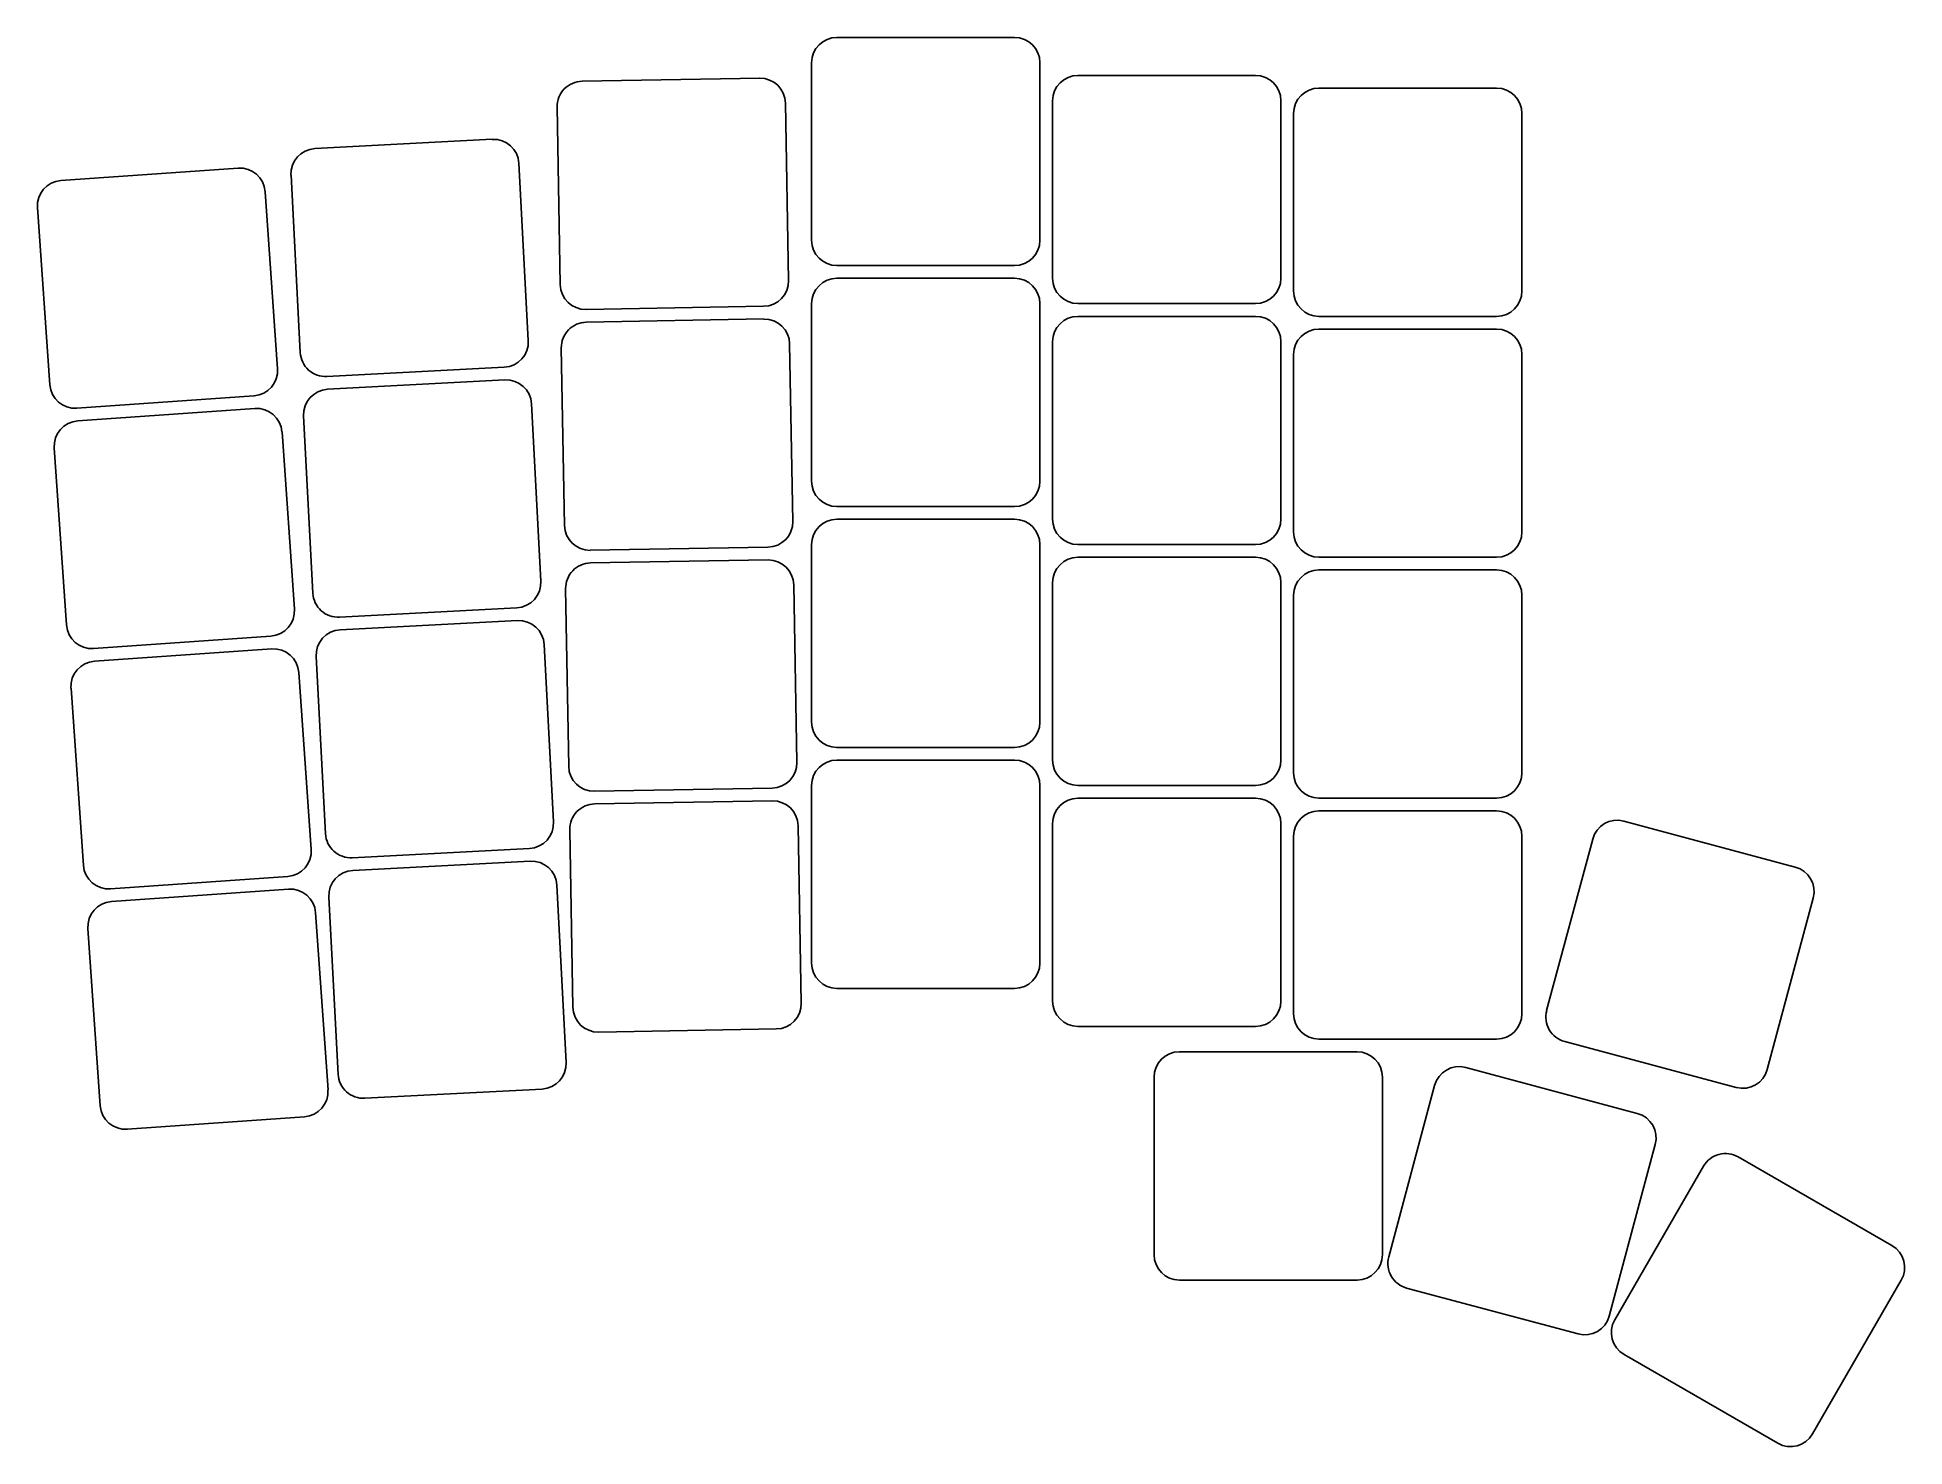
# Model space of a CAD drawing. Header units: millimetres. Extents: x 47 to 194, y -195 to -83.
import ezdxf

# ---------------------------------------------------------------- set-up
doc = ezdxf.new("R2010")
doc.units = ezdxf.units.MM

msp = doc.modelspace()

# ---------------------------------------------------------------- linework, layer by layer
for p, q in [((123.59, -83.36), (109.59, -83.36)), ((107.59, -85.36), (107.59, -99.36)), ((125.59, -99.36), (125.59, -85.36)), ((103.5, -86.58), (89.5, -86.82)), ((142.59, -86.36), (128.59, -86.36)), ((161.59, -87.36), (147.59, -87.36)), ((87.53, -88.85), (87.78, -102.85)), ((105.77, -102.54), (105.53, -88.54)), ((126.59, -88.36), (126.59, -102.36)), ((144.59, -102.36), (144.59, -88.36)), ((145.59, -89.36), (145.59, -103.36)), ((163.59, -103.36), (163.59, -89.36)), ((82.42, -91.4), (68.44, -92.13)), ((62.38, -93.67), (48.41, -94.65)), ((85.25, -107.27), (84.52, -93.29)), ((65.49, -109.49), (64.51, -95.53)), ((66.55, -94.24), (67.28, -108.22)), ((46.56, -96.78), (47.53, -110.75)), ((109.59, -101.36), (123.59, -101.36)), ((123.59, -102.36), (109.59, -102.36)), ((107.59, -104.36), (107.59, -118.36)), ((125.59, -118.36), (125.59, -104.36)), ((128.59, -104.36), (142.59, -104.36)), ((89.81, -104.82), (103.81, -104.57)), ((103.83, -105.57), (89.83, -105.82)), ((142.59, -105.36), (128.59, -105.36)), ((147.59, -105.36), (161.59, -105.36)), ((126.59, -107.36), (126.59, -121.36)), ((144.59, -121.36), (144.59, -107.36)), ((161.59, -106.36), (147.59, -106.36)), ((87.86, -107.85), (88.11, -121.85)), ((106.11, -121.54), (105.86, -107.54)), ((145.59, -108.36), (145.59, -122.36)), ((163.59, -122.36), (163.59, -108.36)), ((69.38, -110.11), (83.36, -109.38)), ((83.41, -110.38), (69.43, -111.11)), ((49.67, -112.61), (63.63, -111.63)), ((63.7, -112.63), (49.74, -113.6)), ((67.54, -113.21), (68.27, -127.19)), ((86.25, -126.25), (85.52, -112.27)), ((66.82, -128.45), (65.84, -114.48)), ((47.88, -115.74), (48.86, -129.7)), ((109.59, -120.36), (123.59, -120.36)), ((123.59, -121.36), (109.59, -121.36)), ((90.14, -123.81), (104.14, -123.57)), ((107.59, -123.36), (107.59, -137.36)), ((125.59, -137.36), (125.59, -123.36)), ((128.59, -123.36), (142.59, -123.36)), ((104.16, -124.57), (90.16, -124.81)), ((142.59, -124.36), (128.59, -124.36)), ((147.59, -124.36), (161.59, -124.36)), ((106.44, -140.53), (106.19, -126.54)), ((126.59, -126.36), (126.59, -140.36)), ((144.59, -140.36), (144.59, -126.36)), ((161.59, -125.36), (147.59, -125.36)), ((88.2, -126.85), (88.44, -140.85)), ((145.59, -127.36), (145.59, -141.36)), ((163.59, -141.36), (163.59, -127.36)), ((70.38, -129.08), (84.36, -128.35)), ((84.41, -129.35), (70.43, -130.08)), ((50.99, -131.56), (64.96, -130.58)), ((65.03, -131.58), (51.06, -132.56)), ((68.54, -132.18), (69.27, -146.16)), ((87.24, -145.22), (86.51, -131.24)), ((68.14, -147.4), (67.16, -133.44)), ((49.21, -134.69), (50.18, -148.66)), ((109.59, -139.36), (123.59, -139.36)), ((123.59, -140.36), (109.59, -140.36)), ((90.48, -142.81), (104.47, -142.57)), ((107.59, -142.36), (107.59, -156.36)), ((125.59, -156.36), (125.59, -142.36)), ((128.59, -142.36), (142.59, -142.36)), ((104.49, -143.57), (90.49, -143.81)), ((142.59, -143.36), (128.59, -143.36)), ((147.59, -143.36), (161.59, -143.36)), ((106.77, -159.53), (106.53, -145.53)), ((126.59, -145.36), (126.59, -159.36)), ((144.59, -159.36), (144.59, -145.36)), ((161.59, -144.36), (147.59, -144.36)), ((185.14, -148.79), (171.62, -145.16)), ((88.53, -145.85), (88.77, -159.84)), ((145.59, -146.36), (145.59, -160.36)), ((163.59, -160.36), (163.59, -146.36)), ((169.17, -146.58), (165.54, -160.1)), ((71.37, -148.06), (85.35, -147.32)), ((85.4, -148.32), (71.42, -149.06)), ((52.32, -150.51), (66.29, -149.54)), ((66.36, -150.53), (52.39, -151.51)), ((69.53, -151.16), (70.26, -165.14)), ((88.24, -164.2), (87.51, -150.22)), ((182.93, -164.76), (186.55, -151.24)), ((69.47, -166.36), (68.49, -152.39)), ((50.53, -153.64), (51.51, -167.61)), ((109.59, -158.36), (123.59, -158.36)), ((90.81, -161.81), (104.8, -161.56)), ((128.59, -161.36), (142.59, -161.36)), ((150.59, -163.36), (136.59, -163.36)), ((147.59, -162.36), (161.59, -162.36)), ((166.96, -162.55), (180.48, -166.17)), ((172.68, -168.23), (159.16, -164.6)), ((72.36, -167.03), (86.35, -166.3)), ((134.59, -165.36), (134.59, -179.36)), ((152.59, -179.36), (152.59, -165.36)), ((156.71, -166.02), (153.09, -179.54)), ((53.64, -169.47), (67.61, -168.49)), ((170.47, -184.2), (174.1, -170.67)), ((192.76, -178.65), (180.64, -171.65)), ((177.91, -172.38), (170.91, -184.5)), ((136.59, -181.36), (150.59, -181.36)), ((154.5, -181.99), (168.03, -185.61)), ((186.49, -193.5), (193.49, -181.38)), ((171.64, -187.23), (183.76, -194.23))]:
    msp.add_line(p, q)
for centre, start, end in [((109.59, -85.36), 90, 180), ((123.59, -85.36), 0, 90), ((89.53, -88.82), 91, 181), ((103.53, -88.58), 1, 91), ((128.59, -88.36), 90, 180), ((142.59, -88.36), 0, 90), ((147.59, -89.36), 90, 180), ((161.59, -89.36), 0, 90), ((68.54, -94.13), 93, 183), ((82.52, -93.4), 3, 93), ((62.52, -95.67), 4, 94), ((48.55, -96.64), 94, 184), ((109.59, -99.36), 180, 270), ((123.59, -99.36), 270, 0), ((89.78, -102.82), 181, 271), ((103.77, -102.57), 271, 1), ((109.59, -104.36), 90, 180), ((123.59, -104.36), 0, 90), ((128.59, -102.36), 180, 270), ((142.59, -102.36), 270, 0), ((147.59, -103.36), 180, 270), ((161.59, -103.36), 270, 0), ((89.86, -107.82), 91, 181), ((103.86, -107.57), 1, 91), ((128.59, -107.36), 90, 180), ((142.59, -107.36), 0, 90), ((83.26, -107.38), 273, 3), ((147.59, -108.36), 90, 180), ((161.59, -108.36), 0, 90), ((69.28, -108.11), 183, 273), ((63.5, -109.63), 274, 4), ((83.52, -112.37), 3, 93), ((49.53, -110.61), 184, 274), ((69.54, -113.11), 93, 183), ((63.84, -114.62), 4, 94), ((49.88, -115.6), 94, 184), ((109.59, -118.36), 180, 270), ((123.59, -118.36), 270, 0), ((90.11, -121.82), 181, 271), ((104.11, -121.57), 271, 1), ((109.59, -123.36), 90, 180), ((123.59, -123.36), 0, 90), ((128.59, -121.36), 180, 270), ((142.59, -121.36), 270, 0), ((147.59, -122.36), 180, 270), ((161.59, -122.36), 270, 0), ((90.2, -126.81), 91, 181), ((104.19, -126.57), 1, 91), ((128.59, -126.36), 90, 180), ((142.59, -126.36), 0, 90), ((84.25, -126.35), 273, 3), ((147.59, -127.36), 90, 180), ((161.59, -127.36), 0, 90), ((70.27, -127.09), 183, 273), ((64.82, -128.59), 274, 4), ((84.51, -131.35), 3, 93), ((50.85, -129.56), 184, 274), ((70.53, -132.08), 93, 183), ((65.17, -133.58), 4, 94), ((51.2, -134.55), 94, 184), ((109.59, -137.36), 180, 270), ((123.59, -137.36), 270, 0), ((90.44, -140.81), 181, 271), ((104.44, -140.57), 271, 1), ((109.59, -142.36), 90, 180), ((123.59, -142.36), 0, 90), ((128.59, -140.36), 180, 270), ((142.59, -140.36), 270, 0), ((147.59, -141.36), 180, 270), ((161.59, -141.36), 270, 0), ((90.53, -145.81), 91, 181), ((104.53, -145.57), 1, 91), ((128.59, -145.36), 90, 180), ((142.59, -145.36), 0, 90), ((85.25, -145.33), 273, 3), ((147.59, -146.36), 90, 180), ((161.59, -146.36), 0, 90), ((171.1, -147.1), 75, 165), ((71.27, -146.06), 183, 273), ((52.18, -148.52), 184, 274), ((66.15, -147.54), 274, 4), ((85.51, -150.32), 3, 93), ((71.53, -151.05), 93, 183), ((184.62, -150.72), 345, 75), ((52.53, -153.51), 94, 184), ((66.49, -152.53), 4, 94), ((109.59, -156.36), 180, 270), ((123.59, -156.36), 270, 0), ((90.77, -159.81), 181, 271), ((104.77, -159.56), 271, 1), ((128.59, -159.36), 180, 270), ((142.59, -159.36), 270, 0), ((147.59, -160.36), 180, 270), ((161.59, -160.36), 270, 0), ((167.48, -160.62), 165, 255), ((136.59, -165.36), 90, 180), ((150.59, -165.36), 0, 90), ((86.24, -164.3), 273, 3), ((158.64, -166.53), 75, 165), ((181, -164.24), 255, 345), ((72.26, -165.03), 183, 273), ((53.51, -167.47), 184, 274), ((67.47, -166.49), 274, 4), ((172.17, -170.16), 345, 75), ((179.64, -173.38), 60, 150), ((136.59, -179.36), 180, 270), ((150.59, -179.36), 270, 0), ((155.02, -180.06), 165, 255), ((191.76, -180.38), 330, 60), ((168.54, -183.68), 255, 345), ((172.64, -185.5), 150, 240), ((184.76, -192.5), 240, 330)]:
    msp.add_arc(centre, 2, start, end)

doc.saveas('drawing.dxf')
